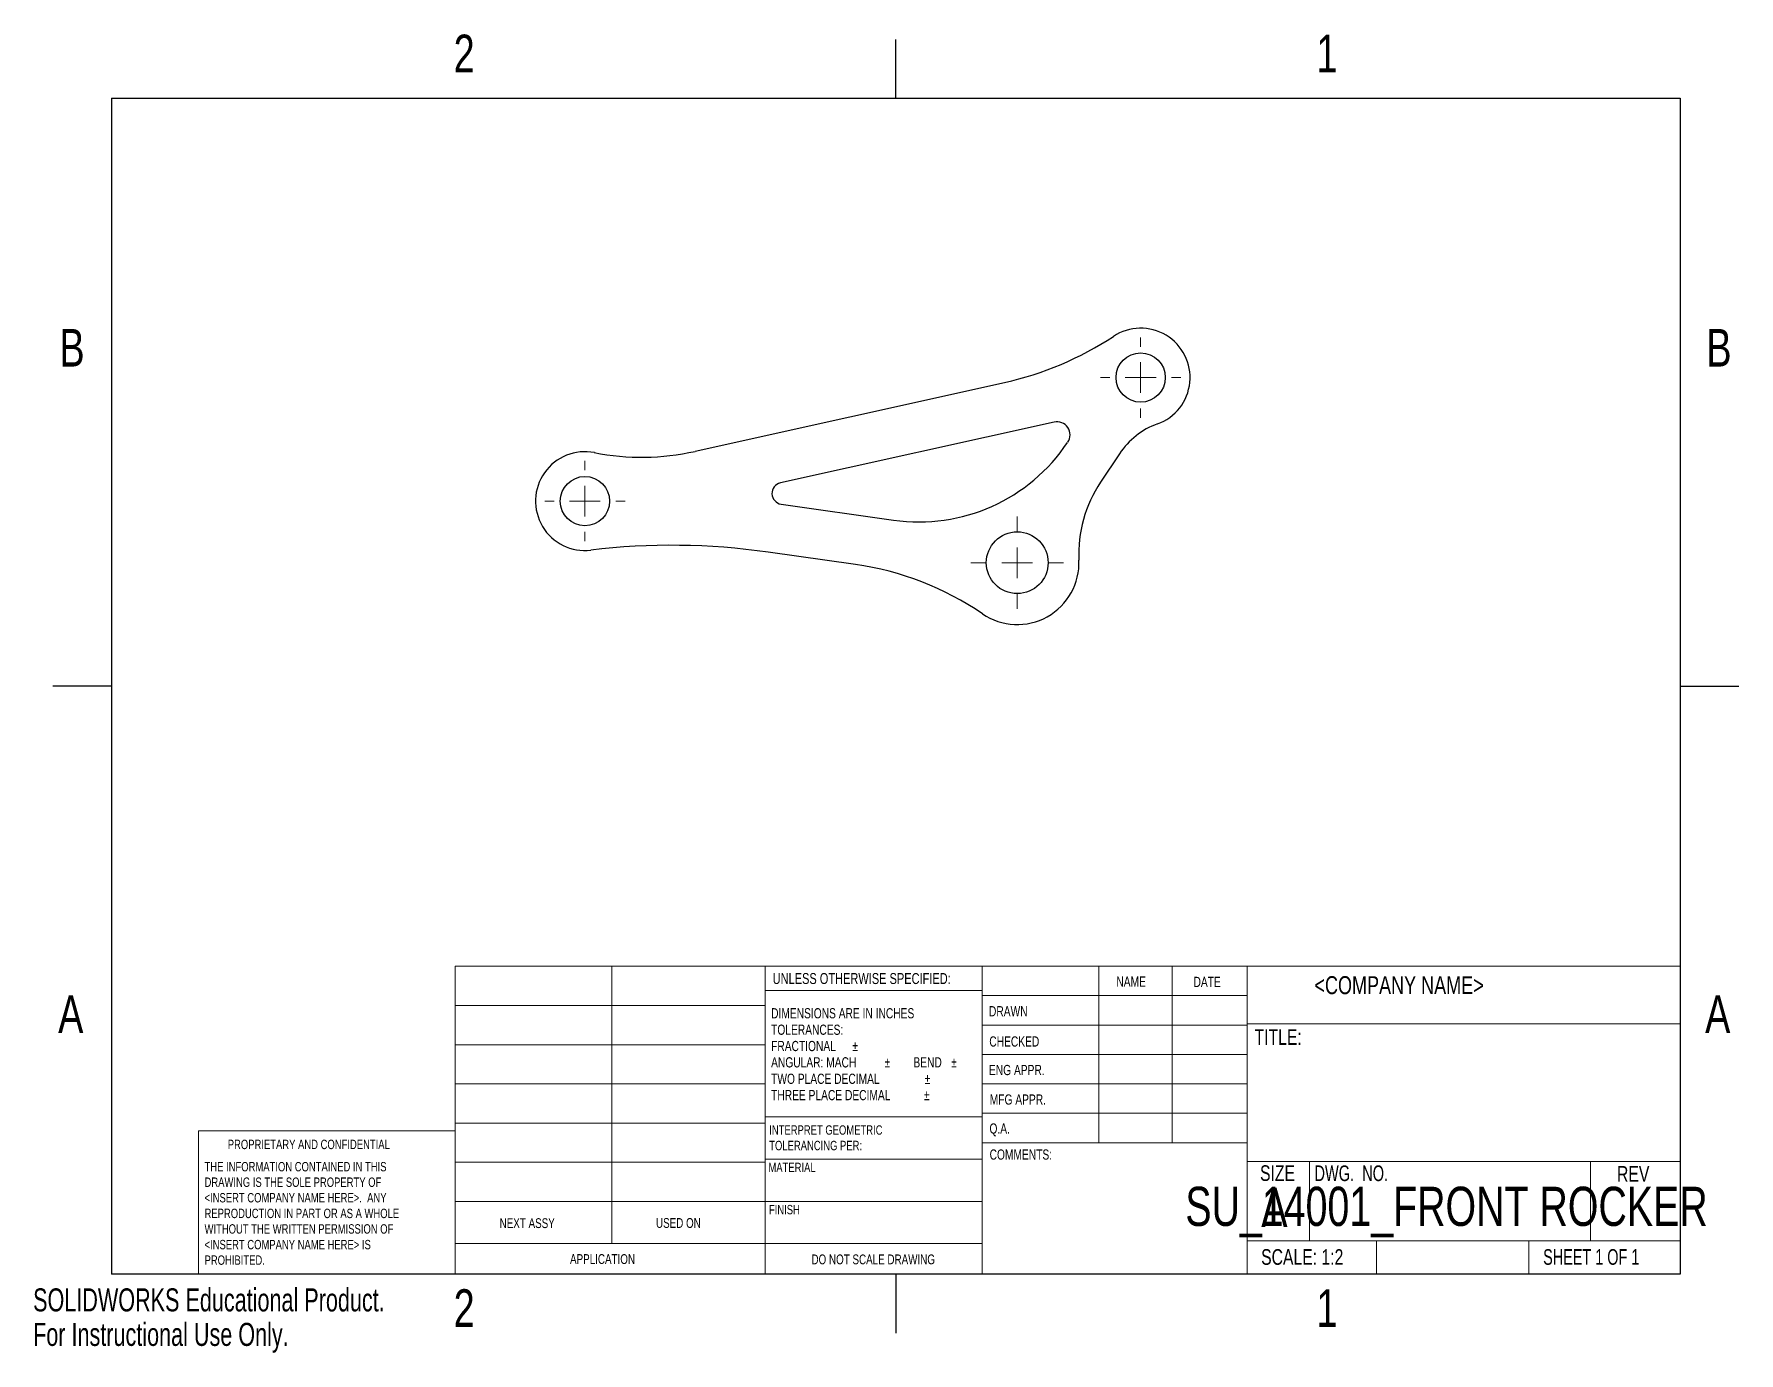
# Model space of a CAD drawing. Header units: inches. Extents: x 0 to 10.9, y 0 to 8.4.
import ezdxf

# ---------------------------------------------------------------- set-up
doc = ezdxf.new("R2010")
doc.units = ezdxf.units.IN
doc.header["$MEASUREMENT"] = 0
doc.styles.add('SLDTEXTSTYLE0', font='TXT', dxfattribs={"width": 0.75})
doc.styles.add('SLDTEXTSTYLE1', font='TXT', dxfattribs={"width": 0.694444})
doc.styles.add('SLDTEXTSTYLE2', font='TXT', dxfattribs={"width": 0.6875})
doc.styles.add('SLDTEXTSTYLE3', font='TXT', dxfattribs={"width": 0.7})

# ---------------------------------------------------------------- blocks, each defined once
blk = doc.blocks.new('SW_NOTE_0')
at = {"color": 0, "linetype": 'Continuous', "lineweight": 0, "char_height": 0.06, "attachment_point": 1, "style": 'SLDTEXTSTYLE0'}
for s, insert in [('INTERPRET GEOMETRIC', (0, 0.077)), ('TOLERANCING PER:', (0, -0.022))]:
    blk.add_mtext(s, dxfattribs=dict(at, insert=insert))
blk = doc.blocks.new('SW_NOTE_1')
at = {"color": 0, "linetype": 'Continuous', "lineweight": 0, "char_height": 0.065, "attachment_point": 1, "style": 'SLDTEXTSTYLE0'}
for s, insert in [('DIMENSIONS ARE IN INCHES', (0, 0.084)), ('TOLERANCES:', (0, -0.021)), ('FRACTIONAL', (0, -0.125)), ('%%p', (0.518, -0.125)), ('ANGULAR: MACH', (0, -0.229)), ('%%p', (0.723, -0.229)), ('BEND', (0.907, -0.229)), ('%%p', (1.148, -0.229)), ('TWO PLACE DECIMAL', (0, -0.334)), ('%%p', (0.979, -0.334)), ('THREE PLACE DECIMAL', (0, -0.438)), ('%%p', (0.974, -0.438))]:
    blk.add_mtext(s, dxfattribs=dict(at, insert=insert))
blk = doc.blocks.new('SW_NOTE_2')
at = {"color": 0, "linetype": 'Continuous', "lineweight": 0, "char_height": 0.06, "attachment_point": 1, "style": 'SLDTEXTSTYLE0'}
for s, insert in [('THE INFORMATION CONTAINED IN THIS', (0, 0.077)), ('DRAWING IS THE SOLE PROPERTY OF', (0, -0.022)), ('<INSERT COMPANY NAME HERE>.  ANY', (0, -0.121)), ('WITHOUT THE WRITTEN PERMISSION OF', (0, -0.32)), ('REPRODUCTION IN PART OR AS A WHOLE', (0, -0.221)), ('<INSERT COMPANY NAME HERE> IS', (0, -0.42)), ('PROHIBITED.', (0, -0.519))]:
    blk.add_mtext(s, dxfattribs=dict(at, insert=insert))
blk = doc.blocks.new('SW_CENTERMARKSYMBOL_0')
at = {"color": 0, "linetype": 'Continuous', "lineweight": 0}
for p, q in [((0, 0.197), (0, 0.295)), ((-0.197, 0), (-0.295, 0)), ((0, 0), (-0.098, 0)), ((0, 0), (0, 0.098)), ((0, 0), (0, -0.098)), ((0, 0), (0.098, 0)), ((0.197, 0), (0.295, 0)), ((0, -0.197), (0, -0.295))]:
    blk.add_line(p, q, dxfattribs=at)
blk = doc.blocks.new('SW_CENTERMARKSYMBOL_1')
at = {"color": 0, "linetype": 'Continuous', "lineweight": 0}
for p, q in [((0, 0.197), (0, 0.256)), ((-0.197, 0), (-0.256, 0)), ((0, 0), (-0.098, 0)), ((0, 0), (0, 0.098)), ((0, 0), (0, -0.098)), ((0, 0), (0.098, 0)), ((0.197, 0), (0.256, 0)), ((0, -0.197), (0, -0.256))]:
    blk.add_line(p, q, dxfattribs=at)
blk = doc.blocks.new('SW_CENTERMARKSYMBOL_2')
at = {"color": 0, "linetype": 'Continuous', "lineweight": 0}
for p, q in [((0, 0.197), (0, 0.256)), ((-0.197, 0), (-0.256, 0)), ((0, 0), (-0.098, 0)), ((0, 0), (0, 0.098)), ((0, 0), (0, -0.098)), ((0, 0), (0.098, 0)), ((0.197, 0), (0.256, 0)), ((0, -0.197), (0, -0.256))]:
    blk.add_line(p, q, dxfattribs=at)

msp = doc.modelspace()

# ---------------------------------------------------------------- linework, layer by layer
at = {"color": 7, "linetype": 'Continuous'}
for p, q in [((5.5, 8), (5.5, 8.375)), ((0.5, 8), (0.5, 0.5)), ((0.5, 8), (10.5, 8)), ((10.5, 8), (10.5, 0.5)), ((0.5, 4.25), (0.125, 4.25)), ((10.5, 4.25), (10.875, 4.25)), ((10.5, 0.5), (0.5, 0.5)), ((5.5, 0.5), (5.5, 0.125))]:
    msp.add_line(p, q, dxfattribs=at)
at = {"color": 7, "linetype": 'Continuous', "lineweight": 25}
for p, q in [((4.22, 5.749), (6.193, 6.187)), ((6.509, 5.935), (4.764, 5.547)), ((6.597, 5.807), (6.596, 5.806)), ((6.926, 5.733), (6.805, 5.552)), ((4.77, 5.412), (5.486, 5.309)), ((5.243, 5.026), (4.686, 5.105))]:
    msp.add_line(p, q, dxfattribs=at)
at = {"color": 7, "linetype": 'Continuous', "lineweight": 18}
for p, q in [((2.691, 0.5), (2.691, 2.464)), ((2.691, 2.464), (10.5, 2.464)), ((3.689, 2.464), (3.689, 0.696)), ((4.668, 0.5), (4.668, 2.464)), ((6.05, 2.464), (6.05, 0.5)), ((6.794, 2.464), (6.794, 1.339)), ((7.262, 2.464), (7.262, 1.339)), ((7.741, 2.464), (7.741, 0.5)), ((10.5, 2.464), (10.5, 0.5)), ((6.05, 2.31), (4.668, 2.31)), ((2.691, 2.214), (4.668, 2.214)), ((6.05, 2.277), (7.741, 2.277)), ((6.05, 2.089), (7.741, 2.089)), ((7.741, 2.097), (10.5, 2.097)), ((2.691, 1.964), (4.668, 1.964)), ((6.05, 1.902), (7.741, 1.902)), ((2.691, 1.714), (4.668, 1.714)), ((7.741, 1.714), (6.05, 1.714)), ((7.741, 1.527), (6.05, 1.527)), ((2.691, 1.414), (1.054, 1.414)), ((1.054, 0.5), (1.054, 1.414)), ((2.691, 1.464), (4.668, 1.464)), ((4.668, 1.504), (6.05, 1.504)), ((7.741, 1.339), (6.05, 1.339)), ((2.691, 1.214), (4.668, 1.214)), ((4.668, 1.234), (6.05, 1.234)), ((7.741, 1.22), (10.5, 1.22)), ((8.137, 1.22), (8.137, 0.713)), ((9.928, 1.22), (9.928, 0.713)), ((2.691, 0.964), (4.668, 0.964)), ((4.668, 0.964), (6.05, 0.964)), ((2.691, 0.696), (6.05, 0.696)), ((7.741, 0.713), (10.5, 0.713)), ((8.564, 0.713), (8.564, 0.5)), ((9.536, 0.713), (9.536, 0.5)), ((10.5, 0.5), (1.054, 0.5))]:
    msp.add_line(p, q, dxfattribs=at)
at = {"color": 7, "linetype": 'Continuous', "lineweight": 25}
for centre, radius in [((7.061, 6.219), 0.157), ((3.518, 5.431), 0.157), ((6.274, 5.038), 0.197)]:
    msp.add_circle(centre, radius, dxfattribs=at)
for centre, radius, start, end in [((7.061, 6.219), 0.315, 289.9213, 123.4251), ((5.742, 8.217), 2.079, 282.5288, 303.4251), ((6.527, 5.853), 0.0838, 326.3099, 102.5288), ((7.336, 5.46), 0.493, 109.9213, 146.3099), ((5.647, 6.438), 1.14, 261.8699, 326.3099), ((3.518, 5.431), 0.315, 78.9458, 276.7942), ((3.879, 7.282), 1.571, 258.9458, 282.5288), ((4.779, 5.48), 0.0689, 102.5288, 261.8699), ((7.496, 5.091), 0.83, 146.3099, 182.5132), ((4.07, 0.796), 4.353, 81.8699, 96.7942), ((4.971, 3.124), 1.922, 55.7631, 81.8699), ((6.274, 5.038), 0.394, 235.7631, 2.5132)]:
    msp.add_arc(centre, radius, start, end, dxfattribs=at)

# ---------------------------------------------------------------- block references
at = {"color": 7, "linetype": 'Continuous', "lineweight": 0}
for name, p in [('SW_CENTERMARKSYMBOL_1', (7.061, 6.219)), ('SW_CENTERMARKSYMBOL_2', (3.518, 5.431)), ('SW_CENTERMARKSYMBOL_0', (6.274, 5.038)), ('SW_NOTE_1', (4.705, 2.113)), ('SW_NOTE_0', (4.693, 1.373)), ('SW_NOTE_2', (1.093, 1.139))]:
    msp.add_blockref(name, p, dxfattribs=at)

# ---------------------------------------------------------------- texts
for s, insert, char_height, attachment_point, style in [('2', (2.748, 8.406), 0.24, 2, 'SLDTEXTSTYLE0'), ('1', (8.248, 8.406), 0.24, 2, 'SLDTEXTSTYLE0'), ('B', (0.248, 6.529), 0.24, 2, 'SLDTEXTSTYLE0'), ('B', (10.748, 6.529), 0.24, 2, 'SLDTEXTSTYLE0'), ('UNLESS OTHERWISE SPECIFIED:', (4.715, 2.421), 0.07, 1, 'SLDTEXTSTYLE0'), ('NAME', (6.906, 2.399), 0.065, 1, 'SLDTEXTSTYLE0'), ('DATE', (7.398, 2.397), 0.065, 1, 'SLDTEXTSTYLE0'), ('<COMPANY NAME>', (8.169, 2.401), 0.11458, 1, 'SLDTEXTSTYLE0'), ('A', (0.24, 2.279), 0.24, 2, 'SLDTEXTSTYLE0'), ('DRAWN', (6.094, 2.21), 0.065, 1, 'SLDTEXTSTYLE0'), ('A', (10.74, 2.279), 0.24, 2, 'SLDTEXTSTYLE0'), ('CHECKED', (6.096, 2.017), 0.065, 1, 'SLDTEXTSTYLE0'), ('TITLE:', (7.787, 2.063), 0.1, 1, 'SLDTEXTSTYLE0'), ('ENG APPR.', (6.094, 1.835), 0.065, 1, 'SLDTEXTSTYLE0'), ('MFG APPR.', (6.099, 1.647), 0.065, 1, 'SLDTEXTSTYLE0'), ('Q.A.', (6.097, 1.462), 0.065, 1, 'SLDTEXTSTYLE0'), ('PROPRIETARY AND CONFIDENTIAL', (1.241, 1.358), 0.06, 1, 'SLDTEXTSTYLE0'), ('MATERIAL', (4.688, 1.211), 0.06, 1, 'SLDTEXTSTYLE0'), ('COMMENTS:', (6.098, 1.296), 0.065, 1, 'SLDTEXTSTYLE0'), ('SIZE', (7.822, 1.195), 0.1, 1, 'SLDTEXTSTYLE0'), ('DWG.  NO.', (8.169, 1.194), 0.1, 1, 'SLDTEXTSTYLE1'), ('REV', (10.098, 1.19), 0.1, 1, 'SLDTEXTSTYLE0'), ('SU_14001_FRONT ROCKER', (9.011, 1.058), 0.25, 2, 'SLDTEXTSTYLE0'), ('A', (7.83, 1.052), 0.25, 1, 'SLDTEXTSTYLE0'), ('FINISH', (4.691, 0.942), 0.06, 1, 'SLDTEXTSTYLE0'), ('NEXT ASSY', (2.974, 0.857), 0.0625, 1, 'SLDTEXTSTYLE0'), ('USED ON', (3.971, 0.858), 0.0625, 1, 'SLDTEXTSTYLE0'), ('SCALE: 1:2', (7.829, 0.66), 0.1, 1, 'SLDTEXTSTYLE0'), ('SHEET 1 OF 1', (9.627, 0.66), 0.1, 1, 'SLDTEXTSTYLE2'), ('APPLICATION', (3.423, 0.628), 0.0625, 1, 'SLDTEXTSTYLE0'), ('DO NOT SCALE DRAWING', (5.356, 0.626), 0.0625, 2, 'SLDTEXTSTYLE0'), ('2', (2.748, 0.404), 0.24, 2, 'SLDTEXTSTYLE0'), ('1', (8.248, 0.404), 0.24, 2, 'SLDTEXTSTYLE0')]:
    msp.add_mtext(s, dxfattribs=dict(at, insert=insert, char_height=char_height, attachment_point=attachment_point, style=style))
at = {"color": 7, "linetype": 'Continuous', "char_height": 0.14705, "attachment_point": 1, "style": 'SLDTEXTSTYLE3'}
for s, insert in [('SOLIDWORKS Educational Product.', (0, 0.41)), ('For Instructional Use Only.', (0, 0.19))]:
    msp.add_mtext(s, dxfattribs=dict(at, insert=insert))

doc.saveas('drawing.dxf')
